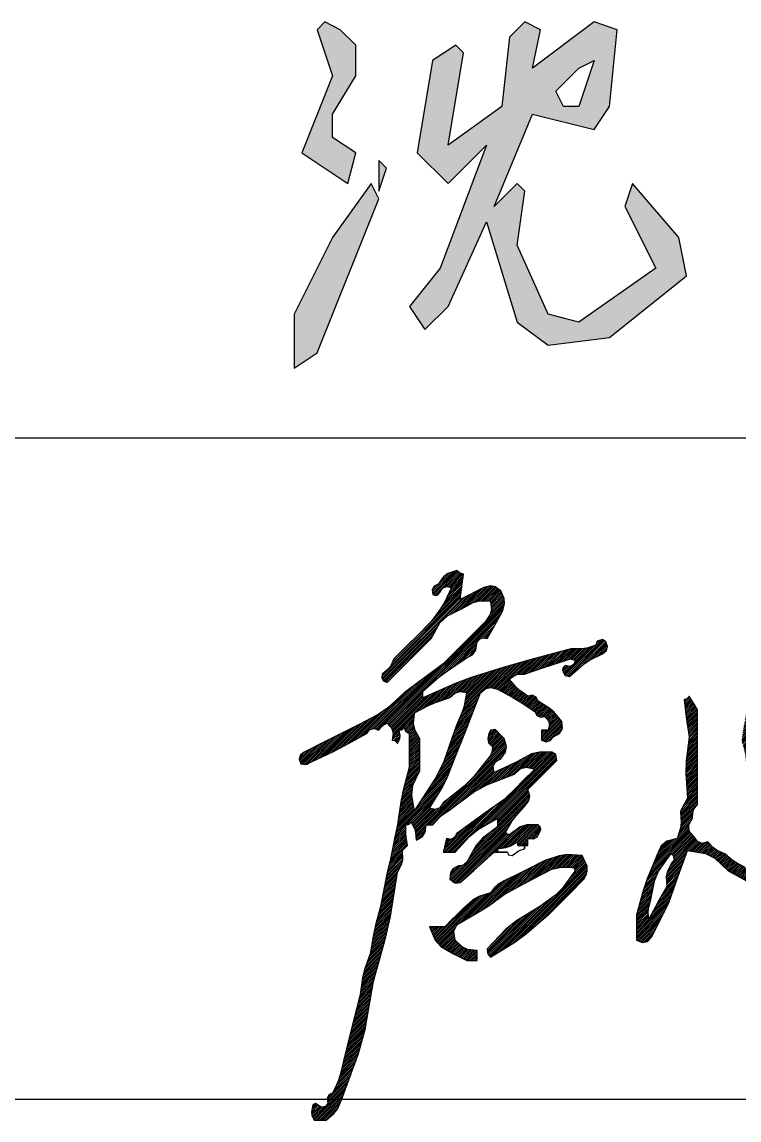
# Model space of a CAD drawing. Extents: x 9732137 to 18866768, y -962146 to 246094.
# Drawn here: x 9819040 to 9819745, y 6573 to 7653 of the extents above; entities that cross this region are included whole.
import ezdxf

# ---------------------------------------------------------------- set-up
doc = ezdxf.new("R2010")
doc.units = 0
doc.header["$LTSCALE"] = 1000
doc.layers.get('0').update_dxf_attribs({"linetype": 'CONTINUOUS'})
pattern_1 = [(45, (0, 0), (-0.0008838835, 0.0008838835), [])]

# ---------------------------------------------------------------- blocks, each defined once
blk = doc.blocks.new('ZYC')
h = blk.add_hatch()
h.set_pattern_fill('ANSI31', color=256, scale=0.01, style=0)
h.set_pattern_definition(pattern_1)
h.paths.add_polyline_path([(0.191716, 0.193383), (0.190548, 0.202253), (0.193921, 0.209), (0.201718, 0.213388), (0.217472, 0.22272), (0.225169, 0.22774), (0.240061, 0.238394), (0.258667, 0.248519), (0.268004, 0.25352), (0.28674, 0.263401), (0.294628, 0.264902), (0.298717, 0.265243), (0.306745, 0.265068), (0.308789, 0.264548), (0.309735, 0.261709), (0.308412, 0.260067), (0.297475, 0.244701), (0.290436, 0.237662), (0.27507, 0.226725), (0.252355, 0.212968), (0.241647, 0.204333), (0.223391, 0.185047), (0.223622, 0.181464), (0.224421, 0.179466), (0.226725, 0.176712), (0.25062, 0.191577), (0.262092, 0.200013), (0.283406, 0.218389), (0.297409, 0.232393), (0.304411, 0.239395), (0.318415, 0.253398), (0.320906, 0.2583), (0.321641, 0.261237), (0.321749, 0.266735), (0.319516, 0.270611), (0.318508, 0.272625), (0.316748, 0.276738), (0.301969, 0.277631), (0.294072, 0.276555), (0.280072, 0.271736), (0.264068, 0.263734), (0.256066, 0.259733), (0.240061, 0.251731), (0.233868, 0.248283), (0.230965, 0.245742), (0.226725, 0.240061), (0.214987, 0.236586), (0.209117, 0.233284), (0.200051, 0.225058), (0.192716, 0.217722), (0.189048, 0.214055), (0.181713, 0.20672), (0.175712, 0.20672), (0.172711, 0.20672), (0.166709, 0.20672), (0.172241, 0.193666), (0.177845, 0.187261), (0.190049, 0.180046), (0.195383, 0.177379), (0.198051, 0.176045), (0.203385, 0.173378), (0.207386, 0.173378), (0.209387, 0.173378), (0.213388, 0.173378), (0.213388, 0.177379), (0.213388, 0.179379), (0.213388, 0.18338), (0.203895, 0.184399), (0.19865, 0.18682)], flags=17)
h.paths.add_polyline_path([(0.260067, 0.325083), (0.264264, 0.330433), (0.265218, 0.335201), (0.263401, 0.341754), (0.273403, 0.351757), (0.278405, 0.356758), (0.288407, 0.366761), (0.291736, 0.3701), (0.290871, 0.376157), (0.28674, 0.37843), (0.278712, 0.378605), (0.274623, 0.378265), (0.266735, 0.376763), (0.252423, 0.368751), (0.245056, 0.365067), (0.230059, 0.358425), (0.229248, 0.364334), (0.231514, 0.368865), (0.236727, 0.371762), (0.24131, 0.378456), (0.242225, 0.383948), (0.240061, 0.391767), (0.237394, 0.394434), (0.23606, 0.395768), (0.233393, 0.398435), (0.230812, 0.400649), (0.226589, 0.399804), (0.225058, 0.396768), (0.223796, 0.391416), (0.22476, 0.38756), (0.228392, 0.383431), (0.228282, 0.380033), (0.227931, 0.378275), (0.226725, 0.375096), (0.210128, 0.354559), (0.200583, 0.345014), (0.180046, 0.328417), (0.176798, 0.323736), (0.172234, 0.322025), (0.166709, 0.323416), (0.178469, 0.342442), (0.183551, 0.352606), (0.191716, 0.373429), (0.201873, 0.398707), (0.206875, 0.411378), (0.216722, 0.436778), (0.22205, 0.441004), (0.226849, 0.441964), (0.233393, 0.440113), (0.248453, 0.432139), (0.25582, 0.427786), (0.270069, 0.41844), (0.272101, 0.414456), (0.275664, 0.412674), (0.280072, 0.413439), (0.283545, 0.409176), (0.284465, 0.405498), (0.283406, 0.400102), (0.280739, 0.400102), (0.279405, 0.400102), (0.276738, 0.400102), (0.276738, 0.396101), (0.276738, 0.394101), (0.276738, 0.3901), (0.28136, 0.388617), (0.285266, 0.389733), (0.288407, 0.393434), (0.294513, 0.396574), (0.297302, 0.401595), (0.296743, 0.408438), (0.288829, 0.417849), (0.283914, 0.422062), (0.273403, 0.428443), (0.271371, 0.432428), (0.267808, 0.434209), (0.263401, 0.433444), (0.255242, 0.439075), (0.251443, 0.442528), (0.245063, 0.450115), (0.250169, 0.45385), (0.253741, 0.455041), (0.260067, 0.455117), (0.278071, 0.461118), (0.287073, 0.464119), (0.305078, 0.47012), (0.307079, 0.469454), (0.308079, 0.46912), (0.310079, 0.468453), (0.308047, 0.464468), (0.304484, 0.462687), (0.300077, 0.463452), (0.298029, 0.461617), (0.297467, 0.459366), (0.29841, 0.456784), (0.29992, 0.453737), (0.30418, 0.452885), (0.306745, 0.455117), (0.317554, 0.46467), (0.323777, 0.468819), (0.336753, 0.475122), (0.340537, 0.478163), (0.341693, 0.48221), (0.340087, 0.486791), (0.336555, 0.489096), (0.331527, 0.48742), (0.330085, 0.483457), (0.321138, 0.480474), (0.316169, 0.479764), (0.306745, 0.480123), (0.280007, 0.473028), (0.266668, 0.46936), (0.240061, 0.461785), (0.207415, 0.451644), (0.191305, 0.445603), (0.160041, 0.431777), (0.160041, 0.434445), (0.160041, 0.435778), (0.160041, 0.438446), (0.175951, 0.452059), (0.184342, 0.458436), (0.201718, 0.47012), (0.208786, 0.474159), (0.212013, 0.478769), (0.213388, 0.486791), (0.216455, 0.489686), (0.2192, 0.490602), (0.223391, 0.490125), (0.229399, 0.500791), (0.2324, 0.506125), (0.238394, 0.516799), (0.240292, 0.524601), (0.23989, 0.529424), (0.236727, 0.536804), (0.23122, 0.540793), (0.226675, 0.541702), (0.220056, 0.540138), (0.210721, 0.53547), (0.206053, 0.533136), (0.196717, 0.528469), (0.198138, 0.538459), (0.198805, 0.543461), (0.200051, 0.553475), (0.196461, 0.554633), (0.193383, 0.556809), (0.184756, 0.554008), (0.180368, 0.550816), (0.175045, 0.543472), (0.17106, 0.54144), (0.169278, 0.537877), (0.170044, 0.53347), (0.172586, 0.532424), (0.174961, 0.533017), (0.176712, 0.535137), (0.179281, 0.539518), (0.183438, 0.541299), (0.188382, 0.540138), (0.181593, 0.526145), (0.177529, 0.519371), (0.168376, 0.506796), (0.153706, 0.492126), (0.146371, 0.484791), (0.1317, 0.47012), (0.128502, 0.463222), (0.125929, 0.459914), (0.120031, 0.455117), (0.119718, 0.451241), (0.121465, 0.448329), (0.125032, 0.446781), (0.14237, 0.464119), (0.151039, 0.472788), (0.168376, 0.490125), (0.176855, 0.50538), (0.184361, 0.512491), (0.200051, 0.520133), (0.209619, 0.525556), (0.215731, 0.527084), (0.226725, 0.526802), (0.227399, 0.518581), (0.226187, 0.513733), (0.221723, 0.506796), (0.205052, 0.490125), (0.196717, 0.48179), (0.180046, 0.465119), (0.164681, 0.45382), (0.157012, 0.448152), (0.141703, 0.436778), (0.125543, 0.421827), (0.116221, 0.415266), (0.096691, 0.405104), (0.075353, 0.394434), (0.064683, 0.3891), (0.043344, 0.37843), (0.039561, 0.375389), (0.038404, 0.371342), (0.04001, 0.366761), (0.044025, 0.366183), (0.046402, 0.366579), (0.050013, 0.368428), (0.072366, 0.379063), (0.083391, 0.384742), (0.105027, 0.396768), (0.108068, 0.400552), (0.112115, 0.401708), (0.116697, 0.400102), (0.119301, 0.403486), (0.121159, 0.404972), (0.125032, 0.406771), (0.129622, 0.401536), (0.130984, 0.396997), (0.130033, 0.3901), (0.132416, 0.389778), (0.133821, 0.388841), (0.135035, 0.386766), (0.137361, 0.391613), (0.137763, 0.394832), (0.136702, 0.400102), (0.139084, 0.400424), (0.14049, 0.401361), (0.141703, 0.403437), (0.142311, 0.400158), (0.143727, 0.39827), (0.146704, 0.396768), (0.146704, 0.383431), (0.146704, 0.376763), (0.146704, 0.363426), (0.140696, 0.341072), (0.138346, 0.329655), (0.135035, 0.306745), (0.132367, 0.293408), (0.131034, 0.28674), (0.128366, 0.273403), (0.127033, 0.268069), (0.126366, 0.265401), (0.125032, 0.260067), (0.122365, 0.24673), (0.121031, 0.240061), (0.118364, 0.226725), (0.11356, 0.208243), (0.111552, 0.198873), (0.108361, 0.180046), (0.102725, 0.164542), (0.100682, 0.156368), (0.098359, 0.140036), (0.09169, 0.113362), (0.088356, 0.100026), (0.081688, 0.073352), (0.078954, 0.060999), (0.07691, 0.054867), (0.071685, 0.043344), (0.0677, 0.041312), (0.065919, 0.037749), (0.066684, 0.033342), (0.064309, 0.030053), (0.059994, 0.029334), (0.056681, 0.031675), (0.055039, 0.032998), (0.0522, 0.032051), (0.05168, 0.030008), (0.050619, 0.024737), (0.051021, 0.021518), (0.053347, 0.016671), (0.058015, 0.016671), (0.060349, 0.016671), (0.065017, 0.016671), (0.072748, 0.023017), (0.076093, 0.027477), (0.08002, 0.036676), (0.096852, 0.082021), (0.10329, 0.105741), (0.111695, 0.153373), (0.123489, 0.195437), (0.128188, 0.21692), (0.135035, 0.260067), (0.139151, 0.267954), (0.14028, 0.272845), (0.140036, 0.281739), (0.142036, 0.283739), (0.143037, 0.28474), (0.145037, 0.28674), (0.143542, 0.294629), (0.143202, 0.298717), (0.14337, 0.306745), (0.145753, 0.307067), (0.147158, 0.308004), (0.148371, 0.310079), (0.151852, 0.30332), (0.152939, 0.299332), (0.153373, 0.291741), (0.1596, 0.295381), (0.16241, 0.299597), (0.163375, 0.306745), (0.166043, 0.306745), (0.167376, 0.306745), (0.170044, 0.306745), (0.175842, 0.313591), (0.179298, 0.316701), (0.186714, 0.321749), (0.209947, 0.339025), (0.223075, 0.346279), (0.250064, 0.356758), (0.256309, 0.362147), (0.262023, 0.363575), (0.270069, 0.361759), (0.258066, 0.349756), (0.252065, 0.343755), (0.240061, 0.331752), (0.221278, 0.318573), (0.211941, 0.311904), (0.193383, 0.29841), (0.19135, 0.294425), (0.187788, 0.292643), (0.18338, 0.293408), (0.182047, 0.288074), (0.18138, 0.285406), (0.180046, 0.280072), (0.184714, 0.280072), (0.187048, 0.280072), (0.191716, 0.280072), (0.206195, 0.295761), (0.214909, 0.302731), (0.233393, 0.313414), (0.233393, 0.310079), (0.233393, 0.308412), (0.233393, 0.305078), (0.218728, 0.293893), (0.212196, 0.286272), (0.203385, 0.270069), (0.200631, 0.267765), (0.198634, 0.266966), (0.19505, 0.266735), (0.189666, 0.263481), (0.18728, 0.259664), (0.186714, 0.253398), (0.189781, 0.250503), (0.192527, 0.249588), (0.196717, 0.250064), (0.210088, 0.262029), (0.216756, 0.268031), (0.230059, 0.280072), (0.233393, 0.280072), (0.233393, 0.283406), (0.241741, 0.284611), (0.245996, 0.286029), (0.253398, 0.290074), (0.253398, 0.288741), (0.253398, 0.28674), (0.260067, 0.28674), (0.263401, 0.28674), (0.263401, 0.289407), (0.263401, 0.290741), (0.263401, 0.293408), (0.268765, 0.293057), (0.27265, 0.295276), (0.27507, 0.300077), (0.276013, 0.302659), (0.275451, 0.30491), (0.273403, 0.306745), (0.262225, 0.306789), (0.255894, 0.30481), (0.24673, 0.29841), (0.245088, 0.297087), (0.242248, 0.298033), (0.241729, 0.300077), (0.247981, 0.31079), (0.251728, 0.3159)])
h.paths.add_polyline_path([(0.172311, 0.351862), (0.151706, 0.320082), (0.148813, 0.335949), (0.149997, 0.345425), (0.156707, 0.360092), (0.156707, 0.372762), (0.156707, 0.379097), (0.156707, 0.391767), (0.151817, 0.400719), (0.150635, 0.406629), (0.151706, 0.416773), (0.165234, 0.42378), (0.172311, 0.426813), (0.186714, 0.431777), (0.191949, 0.436367), (0.196489, 0.437729), (0.203385, 0.436778), (0.200919, 0.423723), (0.198862, 0.417208), (0.193383, 0.405104), (0.180884, 0.369351)], flags=16)
h = blk.add_hatch()
h.set_pattern_fill('ANSI31', color=256, scale=0.01, style=0)
h.set_pattern_definition(pattern_1)
h.paths.add_polyline_path([(0.43011, 0.364093), (0.43011, 0.382765), (0.43011, 0.420108), (0.42674, 0.42542), (0.425073, 0.428087), (0.421775, 0.433444), (0.420561, 0.431369), (0.419156, 0.430432), (0.416773, 0.43011), (0.418678, 0.415427), (0.419679, 0.408091), (0.421775, 0.393434), (0.419006, 0.369579), (0.418668, 0.357391), (0.420108, 0.333419), (0.41744, 0.328084), (0.416107, 0.325417), (0.413439, 0.320082), (0.414054, 0.309347), (0.413343, 0.303662), (0.410105, 0.293408), (0.399991, 0.290918), (0.394373, 0.286237), (0.3901, 0.276738), (0.380676, 0.253935), (0.376645, 0.242177), (0.370095, 0.218389), (0.370095, 0.208387), (0.370095, 0.203385), (0.370095, 0.193383), (0.375842, 0.191199), (0.380817, 0.192305), (0.385099, 0.196717), (0.391767, 0.210054), (0.395101, 0.216722), (0.40177, 0.230059), (0.408931, 0.250792), (0.412599, 0.261129), (0.420108, 0.281739), (0.437767, 0.278859), (0.447218, 0.274133), (0.460118, 0.261734), (0.478724, 0.251609), (0.48806, 0.246608), (0.506796, 0.236727), (0.514554, 0.239101), (0.520234, 0.238155), (0.526802, 0.233393), (0.553475, 0.233393), (0.566812, 0.233393), (0.593485, 0.233393), (0.62211, 0.240615), (0.63627, 0.245335), (0.663503, 0.256732), (0.667504, 0.258733), (0.669505, 0.259733), (0.673506, 0.261734), (0.673506, 0.265068), (0.673506, 0.266735), (0.673506, 0.270069), (0.65194, 0.26343), (0.641248, 0.259755), (0.620159, 0.251731), (0.606822, 0.249064), (0.600154, 0.24773), (0.586817, 0.245063), (0.583483, 0.244396), (0.581816, 0.244062), (0.578481, 0.243396), (0.555142, 0.243396), (0.543472, 0.243396), (0.520133, 0.243396), (0.507672, 0.251585), (0.500819, 0.255011), (0.486791, 0.260067), (0.482384, 0.259302), (0.478821, 0.261083), (0.476789, 0.265068), (0.468212, 0.269419), (0.464099, 0.272162), (0.456784, 0.278405), (0.44933, 0.281676), (0.445738, 0.284191), (0.440113, 0.290074), (0.434588, 0.288683), (0.430024, 0.290394), (0.426776, 0.295076), (0.421963, 0.300651), (0.42138, 0.307062), (0.425109, 0.313414), (0.425389, 0.319104), (0.426579, 0.322279), (0.43011, 0.32675)])
h.paths.add_polyline_path([(0.403437, 0.278405), (0.406483, 0.276895), (0.407335, 0.272635), (0.405104, 0.270069), (0.400789, 0.261552), (0.399657, 0.256267), (0.400102, 0.24673), (0.39271, 0.233425), (0.389042, 0.226756), (0.381764, 0.213388), (0.381342, 0.220741), (0.38169, 0.224569), (0.383431, 0.231726), (0.387336, 0.251661), (0.391694, 0.261829)], flags=16)
h.paths.add_polyline_path([(0.588484, 0.380097), (0.597359, 0.395706), (0.599993, 0.405487), (0.600154, 0.423442), (0.602821, 0.427443), (0.604155, 0.429443), (0.606822, 0.433444), (0.609698, 0.450594), (0.610376, 0.459401), (0.610156, 0.476789), (0.598944, 0.481275), (0.592073, 0.482039), (0.580149, 0.480123), (0.570106, 0.473686), (0.564651, 0.470958), (0.553475, 0.466786), (0.532919, 0.449159), (0.522205, 0.440789), (0.500128, 0.425109), (0.49688, 0.420428), (0.492316, 0.418716), (0.486791, 0.420108), (0.491278, 0.43132), (0.492041, 0.438191), (0.490125, 0.450115), (0.494812, 0.458618), (0.496281, 0.463759), (0.496794, 0.473455), (0.499861, 0.47635), (0.502606, 0.477265), (0.506796, 0.476789), (0.506796, 0.471454), (0.506796, 0.468787), (0.506796, 0.463452), (0.509464, 0.463452), (0.510797, 0.463452), (0.513465, 0.463452), (0.515512, 0.465287), (0.516075, 0.467538), (0.515132, 0.47012), (0.510092, 0.473944), (0.508393, 0.479041), (0.510131, 0.485124), (0.507303, 0.490115), (0.504099, 0.492404), (0.498461, 0.49346), (0.488222, 0.480646), (0.484231, 0.472663), (0.480123, 0.456784), (0.480123, 0.446114), (0.480123, 0.44078), (0.480123, 0.43011), (0.479456, 0.426109), (0.479123, 0.424109), (0.478456, 0.420108), (0.476455, 0.408104), (0.475455, 0.402103), (0.473455, 0.3901), (0.476237, 0.379607), (0.477248, 0.374214), (0.478456, 0.363426), (0.481123, 0.342088), (0.482457, 0.331418), (0.485124, 0.310079), (0.485298, 0.298264), (0.487209, 0.291767), (0.49346, 0.281739), (0.496025, 0.279507), (0.500285, 0.280359), (0.501795, 0.283406), (0.503893, 0.285053), (0.503893, 0.288427), (0.501795, 0.290074), (0.499128, 0.306078), (0.497794, 0.31408), (0.495127, 0.330085), (0.489921, 0.35095), (0.488548, 0.361927), (0.488458, 0.383431), (0.486111, 0.392492), (0.486514, 0.398136), (0.490125, 0.406771), (0.501156, 0.411552), (0.506476, 0.415099), (0.515132, 0.423442), (0.518173, 0.427226), (0.52222, 0.428382), (0.526802, 0.426776), (0.528325, 0.424212), (0.526432, 0.420426), (0.523467, 0.420108), (0.523467, 0.406771), (0.526802, 0.406771), (0.526802, 0.410105), (0.528135, 0.410105), (0.528802, 0.410105), (0.530136, 0.410105), (0.530136, 0.3901), (0.530136, 0.380097), (0.530136, 0.360092), (0.528293, 0.359691), (0.5264, 0.361584), (0.526802, 0.363426), (0.523467, 0.363426), (0.523467, 0.336753), (0.528881, 0.328693), (0.530475, 0.323117), (0.530136, 0.313414), (0.528802, 0.313414), (0.526802, 0.313414), (0.526802, 0.283406), (0.526802, 0.270069), (0.524959, 0.270471), (0.523066, 0.268578), (0.523467, 0.266735), (0.520133, 0.266735), (0.520133, 0.253398), (0.522801, 0.253398), (0.524134, 0.253398), (0.526802, 0.253398), (0.525278, 0.250835), (0.527171, 0.247049), (0.530136, 0.24673), (0.530136, 0.249397), (0.530136, 0.250731), (0.530136, 0.253398), (0.532803, 0.253398), (0.534137, 0.253398), (0.536804, 0.253398), (0.536804, 0.283406), (0.536804, 0.303411), (0.543701, 0.304362), (0.54824, 0.303), (0.553475, 0.29841), (0.555117, 0.297087), (0.557957, 0.298033), (0.558476, 0.300077), (0.574642, 0.330198), (0.580858, 0.346774)])
h.paths.add_polyline_path([(0.540138, 0.37943), (0.540138, 0.400769), (0.540138, 0.443447), (0.544251, 0.445207), (0.546265, 0.446215), (0.550141, 0.448448), (0.558596, 0.455637), (0.56343, 0.458745), (0.57348, 0.463452), (0.582783, 0.469318), (0.589185, 0.470919), (0.600154, 0.47012), (0.600154, 0.462118), (0.600154, 0.458117), (0.600154, 0.450115), (0.591126, 0.428275), (0.587717, 0.416684), (0.583483, 0.393434), (0.583483, 0.395435), (0.583483, 0.396435), (0.583483, 0.398435), (0.582816, 0.396435), (0.582482, 0.395435), (0.581816, 0.393434), (0.576481, 0.37743), (0.573814, 0.369428), (0.568479, 0.353424), (0.563693, 0.335475), (0.560283, 0.326609), (0.551808, 0.310079), (0.549387, 0.31488), (0.545503, 0.317099), (0.540138, 0.316748), (0.541325, 0.320626), (0.540852, 0.323466), (0.538471, 0.32675), (0.535708, 0.32972), (0.536562, 0.33484), (0.540138, 0.336753)], flags=16)
h.paths.add_polyline_path([(0.526802, 0.393434), (0.520133, 0.393434), (0.520133, 0.383431), (0.518799, 0.383431), (0.518133, 0.383431), (0.516799, 0.383431), (0.515643, 0.375402), (0.516436, 0.370647), (0.520133, 0.363426), (0.523467, 0.363426), (0.523467, 0.366761), (0.524801, 0.366761), (0.525468, 0.366761), (0.526802, 0.366761)], flags=17)
h.paths.add_polyline_path([(0.526802, 0.406771), (0.523467, 0.406771), (0.523467, 0.410105), (0.520133, 0.410105), (0.518021, 0.403641), (0.517335, 0.400213), (0.516799, 0.393434), (0.526802, 0.393434)], flags=17)
h.paths.add_polyline_path([(0.520133, 0.273403), (0.517168, 0.273722), (0.515275, 0.277508), (0.516799, 0.280072), (0.515322, 0.280274), (0.514189, 0.279708), (0.513465, 0.278405), (0.509053, 0.274123), (0.507947, 0.269148), (0.510131, 0.263401), (0.5139, 0.263267), (0.516665, 0.260502), (0.516799, 0.256732), (0.520133, 0.256732)], flags=17)
for p, q in [((0.180368, 0.550816), (0.175045, 0.543472)), ((0.184756, 0.554008), (0.180368, 0.550816)), ((0.193383, 0.556809), (0.184756, 0.554008)), ((0.195818, 0.555087), (0.193383, 0.556809)), ((0.197213, 0.55439), (0.195818, 0.555087)), ((0.200051, 0.553475), (0.197213, 0.55439)), ((0.198805, 0.543461), (0.200051, 0.553475)), ((0.17106, 0.54144), (0.169278, 0.537877)), ((0.175045, 0.543472), (0.17106, 0.54144)), ((0.179281, 0.539518), (0.183438, 0.541299)), ((0.188382, 0.540138), (0.181593, 0.526145)), ((0.183438, 0.541299), (0.188382, 0.540138)), ((0.198138, 0.538459), (0.198805, 0.543461)), ((0.220056, 0.540138), (0.210721, 0.53547)), ((0.226675, 0.541702), (0.220056, 0.540138)), ((0.23122, 0.540793), (0.226675, 0.541702)), ((0.236727, 0.536804), (0.23122, 0.540793)), ((0.169278, 0.537877), (0.170044, 0.53347)), ((0.170044, 0.53347), (0.172586, 0.532424)), ((0.172586, 0.532424), (0.174961, 0.533017)), ((0.174961, 0.533017), (0.176712, 0.535137)), ((0.176712, 0.535137), (0.179281, 0.539518)), ((0.196717, 0.528469), (0.198138, 0.538459)), ((0.206053, 0.533136), (0.196717, 0.528469)), ((0.210721, 0.53547), (0.206053, 0.533136)), ((0.23989, 0.529424), (0.236727, 0.536804)), ((0.240292, 0.524601), (0.23989, 0.529424)), ((0.177529, 0.519371), (0.168376, 0.506796)), ((0.181593, 0.526145), (0.177529, 0.519371)), ((0.184361, 0.512491), (0.200051, 0.520133)), ((0.200051, 0.520133), (0.209619, 0.525556)), ((0.209619, 0.525556), (0.215731, 0.527084)), ((0.215731, 0.527084), (0.226725, 0.526802)), ((0.227399, 0.518581), (0.226187, 0.513733)), ((0.226725, 0.526802), (0.227399, 0.518581)), ((0.238394, 0.516799), (0.240292, 0.524601)), ((0.176855, 0.50538), (0.184361, 0.512491)), ((0.226187, 0.513733), (0.221723, 0.506796)), ((0.2324, 0.506125), (0.238394, 0.516799)), ((0.168376, 0.506796), (0.153706, 0.492126)), ((0.168376, 0.490125), (0.176855, 0.50538)), ((0.221723, 0.506796), (0.205052, 0.490125)), ((0.223391, 0.490125), (0.229399, 0.500791)), ((0.229399, 0.500791), (0.2324, 0.506125)), ((0.153706, 0.492126), (0.146371, 0.484791)), ((0.151039, 0.472788), (0.168376, 0.490125)), ((0.205052, 0.490125), (0.196717, 0.48179)), ((0.212013, 0.478769), (0.213388, 0.486791)), ((0.213388, 0.486791), (0.216455, 0.489686)), ((0.216455, 0.489686), (0.2192, 0.490602)), ((0.2192, 0.490602), (0.223391, 0.490125)), ((0.331527, 0.48742), (0.330085, 0.483457)), ((0.336555, 0.489096), (0.331527, 0.48742)), ((0.340087, 0.486791), (0.336555, 0.489096)), ((0.341693, 0.48221), (0.340087, 0.486791)), ((0.146371, 0.484791), (0.1317, 0.47012)), ((0.196717, 0.48179), (0.180046, 0.465119)), ((0.208786, 0.474159), (0.212013, 0.478769)), ((0.306745, 0.480123), (0.280007, 0.473028)), ((0.316169, 0.479764), (0.306745, 0.480123)), ((0.321138, 0.480474), (0.316169, 0.479764)), ((0.330085, 0.483457), (0.321138, 0.480474)), ((0.323777, 0.468819), (0.336753, 0.475122)), ((0.336753, 0.475122), (0.340537, 0.478163)), ((0.340537, 0.478163), (0.341693, 0.48221)), ((0.1317, 0.47012), (0.128502, 0.463222)), ((0.14237, 0.464119), (0.151039, 0.472788)), ((0.180046, 0.465119), (0.164681, 0.45382)), ((0.184342, 0.458436), (0.201718, 0.47012)), ((0.201718, 0.47012), (0.208786, 0.474159)), ((0.266668, 0.46936), (0.240061, 0.461785)), ((0.280007, 0.473028), (0.266668, 0.46936)), ((0.287073, 0.464119), (0.305078, 0.47012)), ((0.308047, 0.464468), (0.304484, 0.462687)), ((0.305078, 0.47012), (0.307079, 0.469454)), ((0.306745, 0.455117), (0.317554, 0.46467)), ((0.307079, 0.469454), (0.308079, 0.46912)), ((0.310079, 0.468453), (0.308047, 0.464468)), ((0.308079, 0.46912), (0.310079, 0.468453)), ((0.317554, 0.46467), (0.323777, 0.468819)), ((0.120031, 0.455117), (0.119718, 0.451241)), ((0.125929, 0.459914), (0.120031, 0.455117)), ((0.125032, 0.446781), (0.14237, 0.464119)), ((0.128502, 0.463222), (0.125929, 0.459914)), ((0.164681, 0.45382), (0.157012, 0.448152)), ((0.175951, 0.452059), (0.184342, 0.458436)), ((0.240061, 0.461785), (0.207415, 0.451644)), ((0.245063, 0.450115), (0.250169, 0.45385)), ((0.250169, 0.45385), (0.253741, 0.455041)), ((0.253741, 0.455041), (0.260067, 0.455117)), ((0.260067, 0.455117), (0.278071, 0.461118)), ((0.278071, 0.461118), (0.287073, 0.464119)), ((0.298029, 0.461617), (0.297467, 0.459366)), ((0.297467, 0.459366), (0.29841, 0.456784)), ((0.300077, 0.463452), (0.298029, 0.461617)), ((0.29841, 0.456784), (0.29992, 0.453737)), ((0.29992, 0.453737), (0.30418, 0.452885)), ((0.304484, 0.462687), (0.300077, 0.463452)), ((0.30418, 0.452885), (0.306745, 0.455117)), ((0.119718, 0.451241), (0.121465, 0.448329)), ((0.121465, 0.448329), (0.125032, 0.446781)), ((0.157012, 0.448152), (0.141703, 0.436778)), ((0.160041, 0.438446), (0.175951, 0.452059)), ((0.191305, 0.445603), (0.160041, 0.431777)), ((0.207415, 0.451644), (0.191305, 0.445603)), ((0.251443, 0.442528), (0.245063, 0.450115)), ((0.141703, 0.436778), (0.125543, 0.421827)), ((0.160041, 0.435778), (0.160041, 0.438446)), ((0.160041, 0.434445), (0.160041, 0.435778)), ((0.160041, 0.431777), (0.160041, 0.434445)), ((0.191949, 0.436367), (0.186714, 0.431777)), ((0.196489, 0.437729), (0.191949, 0.436367)), ((0.203385, 0.436778), (0.196489, 0.437729)), ((0.200919, 0.423723), (0.203385, 0.436778)), ((0.206875, 0.411378), (0.216722, 0.436778)), ((0.216722, 0.436778), (0.22205, 0.441004)), ((0.22205, 0.441004), (0.226849, 0.441964)), ((0.226849, 0.441964), (0.233393, 0.440113)), ((0.233393, 0.440113), (0.248453, 0.432139)), ((0.248453, 0.432139), (0.25582, 0.427786)), ((0.255242, 0.439075), (0.251443, 0.442528)), ((0.263401, 0.433444), (0.255242, 0.439075)), ((0.267808, 0.434209), (0.263401, 0.433444)), ((0.271371, 0.432428), (0.267808, 0.434209)), ((0.273403, 0.428443), (0.271371, 0.432428)), ((0.421775, 0.433444), (0.420561, 0.431369)), ((0.425073, 0.428087), (0.421775, 0.433444)), ((0.125543, 0.421827), (0.116221, 0.415266)), ((0.165234, 0.42378), (0.151706, 0.416773)), ((0.172311, 0.426813), (0.165234, 0.42378)), ((0.186714, 0.431777), (0.172311, 0.426813)), ((0.198862, 0.417208), (0.200919, 0.423723)), ((0.25582, 0.427786), (0.270069, 0.41844)), ((0.283914, 0.422062), (0.273403, 0.428443)), ((0.288829, 0.417849), (0.283914, 0.422062)), ((0.419156, 0.430432), (0.416773, 0.43011)), ((0.416773, 0.43011), (0.418678, 0.415427)), ((0.420561, 0.431369), (0.419156, 0.430432)), ((0.42674, 0.42542), (0.425073, 0.428087)), ((0.43011, 0.420108), (0.42674, 0.42542)), ((0.116221, 0.415266), (0.096691, 0.405104)), ((0.151706, 0.416773), (0.150635, 0.406629)), ((0.193383, 0.405104), (0.198862, 0.417208)), ((0.201873, 0.398707), (0.206875, 0.411378)), ((0.270069, 0.41844), (0.272101, 0.414456)), ((0.272101, 0.414456), (0.275664, 0.412674)), ((0.275664, 0.412674), (0.280072, 0.413439)), ((0.280072, 0.413439), (0.283545, 0.409176)), ((0.296743, 0.408438), (0.288829, 0.417849)), ((0.418678, 0.415427), (0.419679, 0.408091)), ((0.43011, 0.382765), (0.43011, 0.420108)), ((0.096691, 0.405104), (0.075353, 0.394434)), ((0.105027, 0.396768), (0.108068, 0.400552)), ((0.108068, 0.400552), (0.112115, 0.401708)), ((0.112115, 0.401708), (0.116697, 0.400102)), ((0.116697, 0.400102), (0.119301, 0.403486)), ((0.119301, 0.403486), (0.121159, 0.404972)), ((0.121159, 0.404972), (0.125032, 0.406771)), ((0.125032, 0.406771), (0.129622, 0.401536)), ((0.129622, 0.401536), (0.130984, 0.396997)), ((0.136702, 0.400102), (0.139084, 0.400424)), ((0.137763, 0.394832), (0.136702, 0.400102)), ((0.139084, 0.400424), (0.14049, 0.401361)), ((0.14049, 0.401361), (0.141703, 0.403437)), ((0.141703, 0.403437), (0.142311, 0.400158)), ((0.142311, 0.400158), (0.143727, 0.39827)), ((0.150635, 0.406629), (0.151817, 0.400719)), ((0.151817, 0.400719), (0.156707, 0.391767)), ((0.180884, 0.369351), (0.193383, 0.405104)), ((0.226589, 0.399804), (0.225058, 0.396768)), ((0.230812, 0.400649), (0.226589, 0.399804)), ((0.233393, 0.398435), (0.230812, 0.400649)), ((0.279405, 0.400102), (0.276738, 0.400102)), ((0.276738, 0.400102), (0.276738, 0.396101)), ((0.280739, 0.400102), (0.279405, 0.400102)), ((0.283406, 0.400102), (0.280739, 0.400102)), ((0.284465, 0.405498), (0.283406, 0.400102)), ((0.283545, 0.409176), (0.284465, 0.405498)), ((0.294513, 0.396574), (0.297302, 0.401595)), ((0.297302, 0.401595), (0.296743, 0.408438)), ((0.419679, 0.408091), (0.421775, 0.393434)), ((0.064683, 0.3891), (0.043344, 0.37843)), ((0.075353, 0.394434), (0.064683, 0.3891)), ((0.083391, 0.384742), (0.105027, 0.396768)), ((0.130984, 0.396997), (0.130033, 0.3901)), ((0.130033, 0.3901), (0.132416, 0.389778)), ((0.132416, 0.389778), (0.133821, 0.388841)), ((0.133821, 0.388841), (0.135035, 0.386766)), ((0.135035, 0.386766), (0.137361, 0.391613)), ((0.137361, 0.391613), (0.137763, 0.394832)), ((0.143727, 0.39827), (0.146704, 0.396768)), ((0.146704, 0.396768), (0.146704, 0.383431)), ((0.156707, 0.391767), (0.156707, 0.379097)), ((0.191716, 0.373429), (0.201873, 0.398707)), ((0.225058, 0.396768), (0.223796, 0.391416)), ((0.223796, 0.391416), (0.22476, 0.38756)), ((0.23606, 0.395768), (0.233393, 0.398435)), ((0.237394, 0.394434), (0.23606, 0.395768)), ((0.240061, 0.391767), (0.237394, 0.394434)), ((0.242225, 0.383948), (0.240061, 0.391767)), ((0.276738, 0.396101), (0.276738, 0.394101)), ((0.276738, 0.394101), (0.276738, 0.3901)), ((0.276738, 0.3901), (0.28136, 0.388617)), ((0.28136, 0.388617), (0.285266, 0.389733)), ((0.285266, 0.389733), (0.288407, 0.393434)), ((0.288407, 0.393434), (0.294513, 0.396574)), ((0.421775, 0.393434), (0.419006, 0.369579)), ((0.043344, 0.37843), (0.039561, 0.375389)), ((0.050013, 0.368428), (0.072366, 0.379063)), ((0.072366, 0.379063), (0.083391, 0.384742)), ((0.146704, 0.383431), (0.146704, 0.376763)), ((0.156707, 0.379097), (0.156707, 0.372762)), ((0.22476, 0.38756), (0.228392, 0.383431)), ((0.227931, 0.378275), (0.226725, 0.375096)), ((0.228282, 0.380033), (0.227931, 0.378275)), ((0.228392, 0.383431), (0.228282, 0.380033)), ((0.236727, 0.371762), (0.24131, 0.378456)), ((0.24131, 0.378456), (0.242225, 0.383948)), ((0.274623, 0.378265), (0.266735, 0.376763)), ((0.278712, 0.378605), (0.274623, 0.378265)), ((0.28674, 0.37843), (0.278712, 0.378605)), ((0.290871, 0.376157), (0.28674, 0.37843)), ((0.43011, 0.364093), (0.43011, 0.382765)), ((0.039561, 0.375389), (0.038404, 0.371342)), ((0.038404, 0.371342), (0.04001, 0.366761)), ((0.046402, 0.366579), (0.050013, 0.368428)), ((0.146704, 0.376763), (0.146704, 0.363426)), ((0.156707, 0.372762), (0.156707, 0.360092)), ((0.172311, 0.351862), (0.180884, 0.369351)), ((0.183551, 0.352606), (0.191716, 0.373429)), ((0.226725, 0.375096), (0.210128, 0.354559)), ((0.229248, 0.364334), (0.231514, 0.368865)), ((0.231514, 0.368865), (0.236727, 0.371762)), ((0.252423, 0.368751), (0.245056, 0.365067)), ((0.266735, 0.376763), (0.252423, 0.368751)), ((0.288407, 0.366761), (0.291736, 0.3701)), ((0.291736, 0.3701), (0.290871, 0.376157)), ((0.419006, 0.369579), (0.418668, 0.357391)), ((0.04001, 0.366761), (0.044025, 0.366183)), ((0.044025, 0.366183), (0.046402, 0.366579)), ((0.146704, 0.363426), (0.140696, 0.341072)), ((0.156707, 0.360092), (0.149997, 0.345425)), ((0.223075, 0.346279), (0.250064, 0.356758)), ((0.230059, 0.358425), (0.229248, 0.364334)), ((0.245056, 0.365067), (0.230059, 0.358425)), ((0.250064, 0.356758), (0.256309, 0.362147)), ((0.256309, 0.362147), (0.262023, 0.363575)), ((0.270069, 0.361759), (0.258066, 0.349756)), ((0.262023, 0.363575), (0.270069, 0.361759)), ((0.273403, 0.351757), (0.278405, 0.356758)), ((0.278405, 0.356758), (0.288407, 0.366761)), ((0.418668, 0.357391), (0.420108, 0.333419)), ((0.43011, 0.32675), (0.43011, 0.364093)), ((0.151706, 0.320082), (0.172311, 0.351862)), ((0.178469, 0.342442), (0.183551, 0.352606)), ((0.210128, 0.354559), (0.200583, 0.345014)), ((0.209947, 0.339025), (0.223075, 0.346279)), ((0.258066, 0.349756), (0.252065, 0.343755)), ((0.263401, 0.341754), (0.273403, 0.351757)), ((0.140696, 0.341072), (0.138346, 0.329655)), ((0.149997, 0.345425), (0.148813, 0.335949)), ((0.148813, 0.335949), (0.151706, 0.320082)), ((0.166709, 0.323416), (0.178469, 0.342442)), ((0.200583, 0.345014), (0.180046, 0.328417)), ((0.186714, 0.321749), (0.209947, 0.339025)), ((0.252065, 0.343755), (0.240061, 0.331752)), ((0.265218, 0.335201), (0.263401, 0.341754)), ((0.264264, 0.330433), (0.265218, 0.335201)), ((0.138346, 0.329655), (0.135035, 0.306745)), ((0.180046, 0.328417), (0.176798, 0.323736)), ((0.240061, 0.331752), (0.221278, 0.318573)), ((0.251728, 0.3159), (0.260067, 0.325083)), ((0.260067, 0.325083), (0.264264, 0.330433)), ((0.416107, 0.325417), (0.413439, 0.320082)), ((0.41744, 0.328084), (0.416107, 0.325417)), ((0.420108, 0.333419), (0.41744, 0.328084)), ((0.426579, 0.322279), (0.43011, 0.32675)), ((0.172234, 0.322025), (0.166709, 0.323416)), ((0.170044, 0.306745), (0.175842, 0.313591)), ((0.176798, 0.323736), (0.172234, 0.322025)), ((0.175842, 0.313591), (0.179298, 0.316701)), ((0.179298, 0.316701), (0.186714, 0.321749)), ((0.221278, 0.318573), (0.211941, 0.311904)), ((0.214909, 0.302731), (0.233393, 0.313414)), ((0.233393, 0.313414), (0.233393, 0.310079)), ((0.247981, 0.31079), (0.251728, 0.3159)), ((0.413439, 0.320082), (0.414054, 0.309347)), ((0.42138, 0.307062), (0.425109, 0.313414)), ((0.425109, 0.313414), (0.425389, 0.319104)), ((0.425389, 0.319104), (0.426579, 0.322279)), ((0.135035, 0.306745), (0.132367, 0.293408)), ((0.143202, 0.298717), (0.14337, 0.306745)), ((0.14337, 0.306745), (0.145753, 0.307067)), ((0.145753, 0.307067), (0.147158, 0.308004)), ((0.147158, 0.308004), (0.148371, 0.310079)), ((0.148371, 0.310079), (0.151852, 0.30332)), ((0.151852, 0.30332), (0.152939, 0.299332)), ((0.16241, 0.299597), (0.163375, 0.306745)), ((0.163375, 0.306745), (0.166043, 0.306745)), ((0.166043, 0.306745), (0.167376, 0.306745)), ((0.167376, 0.306745), (0.170044, 0.306745)), ((0.211941, 0.311904), (0.193383, 0.29841)), ((0.206195, 0.295761), (0.214909, 0.302731)), ((0.233393, 0.305078), (0.218728, 0.293893)), ((0.233393, 0.310079), (0.233393, 0.308412)), ((0.233393, 0.308412), (0.233393, 0.305078)), ((0.241729, 0.300077), (0.247981, 0.31079)), ((0.255894, 0.30481), (0.24673, 0.29841)), ((0.262225, 0.306789), (0.255894, 0.30481)), ((0.273403, 0.306745), (0.262225, 0.306789)), ((0.275451, 0.30491), (0.273403, 0.306745)), ((0.27507, 0.300077), (0.276013, 0.302659)), ((0.276013, 0.302659), (0.275451, 0.30491)), ((0.413343, 0.303662), (0.410105, 0.293408)), ((0.414054, 0.309347), (0.413343, 0.303662)), ((0.421963, 0.300651), (0.42138, 0.307062)), ((0.132367, 0.293408), (0.131034, 0.28674)), ((0.143542, 0.294629), (0.143202, 0.298717)), ((0.145037, 0.28674), (0.143542, 0.294629)), ((0.152939, 0.299332), (0.153373, 0.291741)), ((0.153373, 0.291741), (0.1596, 0.295381)), ((0.1596, 0.295381), (0.16241, 0.299597)), ((0.18338, 0.293408), (0.182047, 0.288074)), ((0.187788, 0.292643), (0.18338, 0.293408)), ((0.19135, 0.294425), (0.187788, 0.292643)), ((0.193383, 0.29841), (0.19135, 0.294425)), ((0.191716, 0.280072), (0.206195, 0.295761)), ((0.218728, 0.293893), (0.212196, 0.286272)), ((0.242248, 0.298033), (0.241729, 0.300077)), ((0.245088, 0.297087), (0.242248, 0.298033)), ((0.24673, 0.29841), (0.245088, 0.297087)), ((0.263401, 0.290741), (0.263401, 0.293408)), ((0.263401, 0.293408), (0.268765, 0.293057)), ((0.268765, 0.293057), (0.27265, 0.295276)), ((0.27265, 0.295276), (0.27507, 0.300077)), ((0.410105, 0.293408), (0.399991, 0.290918)), ((0.426776, 0.295076), (0.421963, 0.300651)), ((0.430024, 0.290394), (0.426776, 0.295076)), ((0.131034, 0.28674), (0.128366, 0.273403)), ((0.140036, 0.281739), (0.142036, 0.283739)), ((0.14028, 0.272845), (0.140036, 0.281739)), ((0.142036, 0.283739), (0.143037, 0.28474)), ((0.143037, 0.28474), (0.145037, 0.28674)), ((0.18138, 0.285406), (0.180046, 0.280072)), ((0.182047, 0.288074), (0.18138, 0.285406)), ((0.212196, 0.286272), (0.203385, 0.270069)), ((0.233393, 0.283406), (0.241741, 0.284611)), ((0.241741, 0.284611), (0.233393, 0.283406)), ((0.233393, 0.280072), (0.233393, 0.283406)), ((0.233393, 0.283406), (0.233393, 0.280072)), ((0.233393, 0.280072), (0.233393, 0.283406)), ((0.233393, 0.283406), (0.233393, 0.280072)), ((0.233393, 0.280072), (0.233393, 0.283406)), ((0.233393, 0.283406), (0.233393, 0.280072)), ((0.241741, 0.284611), (0.245996, 0.286029)), ((0.245996, 0.286029), (0.241741, 0.284611)), ((0.245996, 0.286029), (0.253398, 0.290074)), ((0.253398, 0.290074), (0.245996, 0.286029)), ((0.250064, 0.278405), (0.253686, 0.28103)), ((0.253398, 0.290074), (0.253398, 0.288741)), ((0.253398, 0.288741), (0.253398, 0.290074)), ((0.253398, 0.288741), (0.253398, 0.288074)), ((0.253398, 0.288074), (0.253398, 0.288741)), ((0.253398, 0.288074), (0.253398, 0.28674)), ((0.253398, 0.28674), (0.253398, 0.288074)), ((0.253398, 0.28674), (0.263401, 0.28674)), ((0.263401, 0.28674), (0.253398, 0.28674)), ((0.253398, 0.28674), (0.263401, 0.28674)), ((0.260067, 0.28674), (0.253398, 0.28674)), ((0.253398, 0.28674), (0.260067, 0.28674)), ((0.260067, 0.28674), (0.253398, 0.28674)), ((0.253686, 0.28103), (0.255793, 0.282083)), ((0.255793, 0.282083), (0.260067, 0.283406)), ((0.260067, 0.283406), (0.260067, 0.28674)), ((0.260067, 0.28674), (0.260067, 0.283406)), ((0.260067, 0.283406), (0.260067, 0.28674)), ((0.263401, 0.289407), (0.263401, 0.290741)), ((0.263401, 0.28674), (0.263401, 0.289407)), ((0.394373, 0.286237), (0.3901, 0.276738)), ((0.399991, 0.290918), (0.394373, 0.286237)), ((0.412599, 0.261129), (0.420108, 0.281739)), ((0.420108, 0.281739), (0.437767, 0.278859)), ((0.434588, 0.288683), (0.430024, 0.290394)), ((0.440113, 0.290074), (0.434588, 0.288683)), ((0.445738, 0.284191), (0.440113, 0.290074)), ((0.44933, 0.281676), (0.445738, 0.284191)), ((0.456784, 0.278405), (0.44933, 0.281676)), ((0.128366, 0.273403), (0.127033, 0.268069)), ((0.139151, 0.267954), (0.14028, 0.272845)), ((0.180046, 0.280072), (0.184714, 0.280072)), ((0.184714, 0.280072), (0.187048, 0.280072)), ((0.187048, 0.280072), (0.191716, 0.280072)), ((0.203385, 0.270069), (0.200631, 0.267765)), ((0.216756, 0.268031), (0.230059, 0.280072)), ((0.230059, 0.280072), (0.233393, 0.280072)), ((0.233393, 0.280072), (0.230059, 0.280072)), ((0.230059, 0.280072), (0.233393, 0.280072)), ((0.233393, 0.280072), (0.243396, 0.280072)), ((0.243396, 0.280072), (0.233393, 0.280072)), ((0.233393, 0.280072), (0.243396, 0.280072)), ((0.243396, 0.280072), (0.244426, 0.277523)), ((0.244426, 0.277523), (0.247955, 0.27664)), ((0.247955, 0.27664), (0.250064, 0.278405)), ((0.280072, 0.271736), (0.264068, 0.263734)), ((0.294072, 0.276555), (0.280072, 0.271736)), ((0.301969, 0.277631), (0.294072, 0.276555)), ((0.316748, 0.276738), (0.301969, 0.277631)), ((0.318508, 0.272625), (0.316748, 0.276738)), ((0.319516, 0.270611), (0.318508, 0.272625)), ((0.321749, 0.266735), (0.319516, 0.270611)), ((0.3901, 0.276738), (0.380676, 0.253935)), ((0.403437, 0.278405), (0.391694, 0.261829)), ((0.400789, 0.261552), (0.405104, 0.270069)), ((0.406483, 0.276895), (0.403437, 0.278405)), ((0.405104, 0.270069), (0.407335, 0.272635)), ((0.407335, 0.272635), (0.406483, 0.276895)), ((0.437767, 0.278859), (0.447218, 0.274133)), ((0.447218, 0.274133), (0.460118, 0.261734)), ((0.464099, 0.272162), (0.456784, 0.278405)), ((0.468212, 0.269419), (0.464099, 0.272162)), ((0.125032, 0.260067), (0.122365, 0.24673)), ((0.126366, 0.265401), (0.125032, 0.260067)), ((0.127033, 0.268069), (0.126366, 0.265401)), ((0.128188, 0.21692), (0.135035, 0.260067)), ((0.135035, 0.260067), (0.139151, 0.267954)), ((0.18728, 0.259664), (0.186714, 0.253398)), ((0.189666, 0.263481), (0.18728, 0.259664)), ((0.19505, 0.266735), (0.189666, 0.263481)), ((0.198634, 0.266966), (0.19505, 0.266735)), ((0.196717, 0.250064), (0.210088, 0.262029)), ((0.200631, 0.267765), (0.198634, 0.266966)), ((0.210088, 0.262029), (0.216756, 0.268031)), ((0.256066, 0.259733), (0.240061, 0.251731)), ((0.264068, 0.263734), (0.256066, 0.259733)), ((0.268004, 0.25352), (0.28674, 0.263401)), ((0.28674, 0.263401), (0.294628, 0.264902)), ((0.294628, 0.264902), (0.298717, 0.265243)), ((0.308412, 0.260067), (0.297475, 0.244701)), ((0.298717, 0.265243), (0.306745, 0.265068)), ((0.306745, 0.265068), (0.308789, 0.264548)), ((0.309735, 0.261709), (0.308412, 0.260067)), ((0.308789, 0.264548), (0.309735, 0.261709)), ((0.320906, 0.2583), (0.321641, 0.261237)), ((0.321641, 0.261237), (0.321749, 0.266735)), ((0.391694, 0.261829), (0.387336, 0.251661)), ((0.399657, 0.256267), (0.400789, 0.261552)), ((0.408931, 0.250792), (0.412599, 0.261129)), ((0.460118, 0.261734), (0.478724, 0.251609)), ((0.476789, 0.265068), (0.468212, 0.269419)), ((0.186714, 0.253398), (0.189781, 0.250503)), ((0.189781, 0.250503), (0.192527, 0.249588)), ((0.192527, 0.249588), (0.196717, 0.250064)), ((0.233868, 0.248283), (0.230965, 0.245742)), ((0.240061, 0.251731), (0.233868, 0.248283)), ((0.240061, 0.238394), (0.258667, 0.248519)), ((0.258667, 0.248519), (0.268004, 0.25352)), ((0.304411, 0.239395), (0.318415, 0.253398)), ((0.318415, 0.253398), (0.320906, 0.2583)), ((0.380676, 0.253935), (0.376645, 0.242177)), ((0.387336, 0.251661), (0.383431, 0.231726)), ((0.400102, 0.24673), (0.399657, 0.256267)), ((0.40177, 0.230059), (0.408931, 0.250792)), ((0.121031, 0.240061), (0.118364, 0.226725)), ((0.122365, 0.24673), (0.121031, 0.240061)), ((0.226725, 0.240061), (0.214987, 0.236586)), ((0.225169, 0.22774), (0.240061, 0.238394)), ((0.230965, 0.245742), (0.226725, 0.240061)), ((0.290436, 0.237662), (0.27507, 0.226725)), ((0.297475, 0.244701), (0.290436, 0.237662)), ((0.297409, 0.232393), (0.304411, 0.239395)), ((0.376645, 0.242177), (0.370095, 0.218389)), ((0.39271, 0.233425), (0.400102, 0.24673)), ((0.118364, 0.226725), (0.11356, 0.208243)), ((0.209117, 0.233284), (0.200051, 0.225058)), ((0.214987, 0.236586), (0.209117, 0.233284)), ((0.217472, 0.22272), (0.225169, 0.22774)), ((0.27507, 0.226725), (0.252355, 0.212968)), ((0.283406, 0.218389), (0.297409, 0.232393)), ((0.383431, 0.231726), (0.38169, 0.224569)), ((0.381764, 0.213388), (0.389042, 0.226756)), ((0.389042, 0.226756), (0.39271, 0.233425)), ((0.395101, 0.216722), (0.40177, 0.230059)), ((0.123489, 0.195437), (0.128188, 0.21692)), ((0.192716, 0.217722), (0.189048, 0.214055)), ((0.200051, 0.225058), (0.192716, 0.217722)), ((0.201718, 0.213388), (0.217472, 0.22272)), ((0.262092, 0.200013), (0.283406, 0.218389)), ((0.370095, 0.218389), (0.370095, 0.208387)), ((0.38169, 0.224569), (0.381342, 0.220741)), ((0.381342, 0.220741), (0.381764, 0.213388)), ((0.391767, 0.210054), (0.395101, 0.216722)), ((0.11356, 0.208243), (0.111552, 0.198873)), ((0.172711, 0.20672), (0.166709, 0.20672)), ((0.166709, 0.20672), (0.172241, 0.193666)), ((0.175712, 0.20672), (0.172711, 0.20672)), ((0.181713, 0.20672), (0.175712, 0.20672)), ((0.189048, 0.214055), (0.181713, 0.20672)), ((0.190548, 0.202253), (0.193921, 0.209)), ((0.193921, 0.209), (0.201718, 0.213388)), ((0.252355, 0.212968), (0.241647, 0.204333)), ((0.370095, 0.208387), (0.370095, 0.203385)), ((0.385099, 0.196717), (0.391767, 0.210054)), ((0.111552, 0.198873), (0.108361, 0.180046)), ((0.111695, 0.153373), (0.123489, 0.195437)), ((0.191716, 0.193383), (0.190548, 0.202253)), ((0.241647, 0.204333), (0.223391, 0.185047)), ((0.25062, 0.191577), (0.262092, 0.200013)), ((0.370095, 0.203385), (0.370095, 0.193383)), ((0.380817, 0.192305), (0.385099, 0.196717)), ((0.172241, 0.193666), (0.177845, 0.187261)), ((0.177845, 0.187261), (0.190049, 0.180046)), ((0.19865, 0.18682), (0.191716, 0.193383)), ((0.203895, 0.184399), (0.19865, 0.18682)), ((0.213388, 0.18338), (0.203895, 0.184399)), ((0.223391, 0.185047), (0.223622, 0.181464)), ((0.226725, 0.176712), (0.25062, 0.191577)), ((0.370095, 0.193383), (0.375842, 0.191199)), ((0.375842, 0.191199), (0.380817, 0.192305)), ((0.108361, 0.180046), (0.102725, 0.164542)), ((0.190049, 0.180046), (0.195383, 0.177379)), ((0.195383, 0.177379), (0.198051, 0.176045)), ((0.198051, 0.176045), (0.203385, 0.173378)), ((0.203385, 0.173378), (0.207386, 0.173378)), ((0.207386, 0.173378), (0.209387, 0.173378)), ((0.209387, 0.173378), (0.213388, 0.173378)), ((0.213388, 0.179379), (0.213388, 0.18338)), ((0.213388, 0.177379), (0.213388, 0.179379)), ((0.213388, 0.173378), (0.213388, 0.177379)), ((0.223622, 0.181464), (0.224421, 0.179466)), ((0.224421, 0.179466), (0.226725, 0.176712)), ((0.102725, 0.164542), (0.100682, 0.156368)), ((0.100682, 0.156368), (0.098359, 0.140036)), ((0.10329, 0.105741), (0.111695, 0.153373)), ((0.098359, 0.140036), (0.09169, 0.113362)), ((0.09169, 0.113362), (0.088356, 0.100026)), ((0.088356, 0.100026), (0.081688, 0.073352)), ((0.096852, 0.082021), (0.10329, 0.105741)), ((0.08002, 0.036676), (0.096852, 0.082021)), ((0.081688, 0.073352), (0.078954, 0.060999)), ((0.07691, 0.054867), (0.071685, 0.043344)), ((0.078954, 0.060999), (0.07691, 0.054867)), ((0.071685, 0.043344), (0.0677, 0.041312)), ((0.055039, 0.032998), (0.0522, 0.032051)), ((0.056681, 0.031675), (0.055039, 0.032998)), ((0.066684, 0.033342), (0.064309, 0.030053)), ((0.0677, 0.041312), (0.065919, 0.037749)), ((0.065919, 0.037749), (0.066684, 0.033342)), ((0.076093, 0.027477), (0.08002, 0.036676)), ((0.05168, 0.030008), (0.050619, 0.024737)), ((0.050619, 0.024737), (0.051021, 0.021518)), ((0.0522, 0.032051), (0.05168, 0.030008)), ((0.059994, 0.029334), (0.056681, 0.031675)), ((0.064309, 0.030053), (0.059994, 0.029334)), ((0.065017, 0.016671), (0.072748, 0.023017)), ((0.072748, 0.023017), (0.076093, 0.027477)), ((0.051021, 0.021518), (0.053347, 0.016671)), ((0.053347, 0.016671), (0.058015, 0.016671)), ((0.058015, 0.016671), (0.060349, 0.016671)), ((0.060349, 0.016671), (0.065017, 0.016671))]:
    blk.add_line(p, q)

msp = doc.modelspace()

# ---------------------------------------------------------------- hatches: boundary and pattern name
at = {"linetype": 'Continuous'}
h = msp.add_hatch(color=256, dxfattribs=at)
h.paths.add_polyline_path([(9819345.6, 7539.2), (9819345.6, 7561.9), (9819368.3, 7599.7), (9819368.3, 7630), (9819353.1, 7645.1), (9819338, 7652.7), (9819330.4, 7645.1), (9819345.6, 7599.7), (9819315.3, 7524.1), (9819360.7, 7493.9), (9819368.3, 7524.1)])
h.paths.add_polyline_path([(9819398.5, 7509), (9819390.9, 7516.6), (9819390.9, 7486.3)])
h.paths.add_polyline_path([(9819390.9, 7478.7), (9819383.4, 7493.9), (9819345.6, 7440.9), (9819307.8, 7365.3), (9819307.8, 7312.4), (9819330.4, 7327.5)])
h.paths.add_polyline_path([(9819542.2, 7561.9), (9819602.7, 7546.8), (9819617.8, 7569.5), (9819625.4, 7645.1), (9819602.7, 7652.7), (9819542.2, 7607.3), (9819549.8, 7645.1), (9819534.6, 7652.7), (9819519.5, 7637.6), (9819511.9, 7569.5), (9819459, 7531.7), (9819474.1, 7622.4), (9819466.6, 7630), (9819443.9, 7614.9), (9819428.8, 7524.1), (9819459, 7493.9), (9819496.8, 7531.7), (9819451.4, 7410.7), (9819421.2, 7372.9), (9819436.3, 7350.2), (9819459, 7372.9), (9819496.8, 7456.1), (9819527.1, 7357.7), (9819557.3, 7335.1), (9819617.8, 7342.6), (9819693.4, 7403.1), (9819685.9, 7440.9), (9819640.5, 7493.9), (9819632.9, 7471.2), (9819663.2, 7410.7), (9819587.6, 7357.7), (9819557.3, 7365.3), (9819527.1, 7433.4), (9819534.6, 7486.3), (9819527.1, 7493.9), (9819504.4, 7471.2)])
h.paths.add_polyline_path([(9819564.9, 7584.6), (9819587.6, 7607.3), (9819602.7, 7614.9), (9819587.6, 7569.5), (9819572.4, 7569.5)], flags=16)

# ---------------------------------------------------------------- linework, layer by layer
for p, q in [((9817456.8, 7243.7), (9822956.8, 7243.7)), ((9817456.8, 6593.7), (9822956.8, 6593.7))]:
    msp.add_line(p, q)
at = {"linetype": 'Continuous', "elevation": 231810862.3}
for points in [[(9819353.1, 7645.1), (9819338, 7652.7), (9819330.4, 7645.1), (9819345.6, 7599.7), (9819315.3, 7524.1), (9819360.7, 7493.9), (9819368.3, 7524.1), (9819345.6, 7539.2), (9819345.6, 7561.9), (9819368.3, 7599.7), (9819368.3, 7630), (9819353.1, 7645.1)], [(9819549.8, 7645.1), (9819534.6, 7652.7), (9819519.5, 7637.6), (9819511.9, 7569.5), (9819459, 7531.7), (9819474.1, 7622.4), (9819466.6, 7630), (9819443.9, 7614.9), (9819428.8, 7524.1), (9819459, 7493.9), (9819496.8, 7531.7), (9819451.4, 7410.7), (9819421.2, 7372.9), (9819436.3, 7350.2), (9819459, 7372.9), (9819496.8, 7456.1), (9819527.1, 7357.7), (9819557.3, 7335.1), (9819617.8, 7342.6), (9819693.4, 7403.1), (9819685.9, 7440.9), (9819640.5, 7493.9), (9819632.9, 7471.2), (9819663.2, 7410.7), (9819587.6, 7357.7), (9819557.3, 7365.3), (9819527.1, 7433.4), (9819534.6, 7486.3), (9819527.1, 7493.9), (9819504.4, 7471.2), (9819542.2, 7561.9), (9819602.7, 7546.8), (9819617.8, 7569.5), (9819625.4, 7645.1), (9819602.7, 7652.7), (9819542.2, 7607.3), (9819549.8, 7645.1)], [(9819587.6, 7607.3), (9819602.7, 7614.9), (9819587.6, 7569.5), (9819572.4, 7569.5), (9819564.9, 7584.6), (9819587.6, 7607.3)], [(9819398.5, 7509), (9819390.9, 7516.6), (9819390.9, 7486.3), (9819398.5, 7509)], [(9819390.9, 7478.7), (9819383.4, 7493.9), (9819345.6, 7440.9), (9819307.8, 7365.3), (9819307.8, 7312.4), (9819330.4, 7327.5), (9819390.9, 7478.7)]]:
    msp.add_lwpolyline(points, dxfattribs=at)

# ---------------------------------------------------------------- block references
at = {"xscale": 1000, "yscale": 1000, "zscale": 1000}
msp.add_blockref('ZYC', (9819274.2, 6556.5), dxfattribs=at)

doc.saveas('drawing.dxf')
